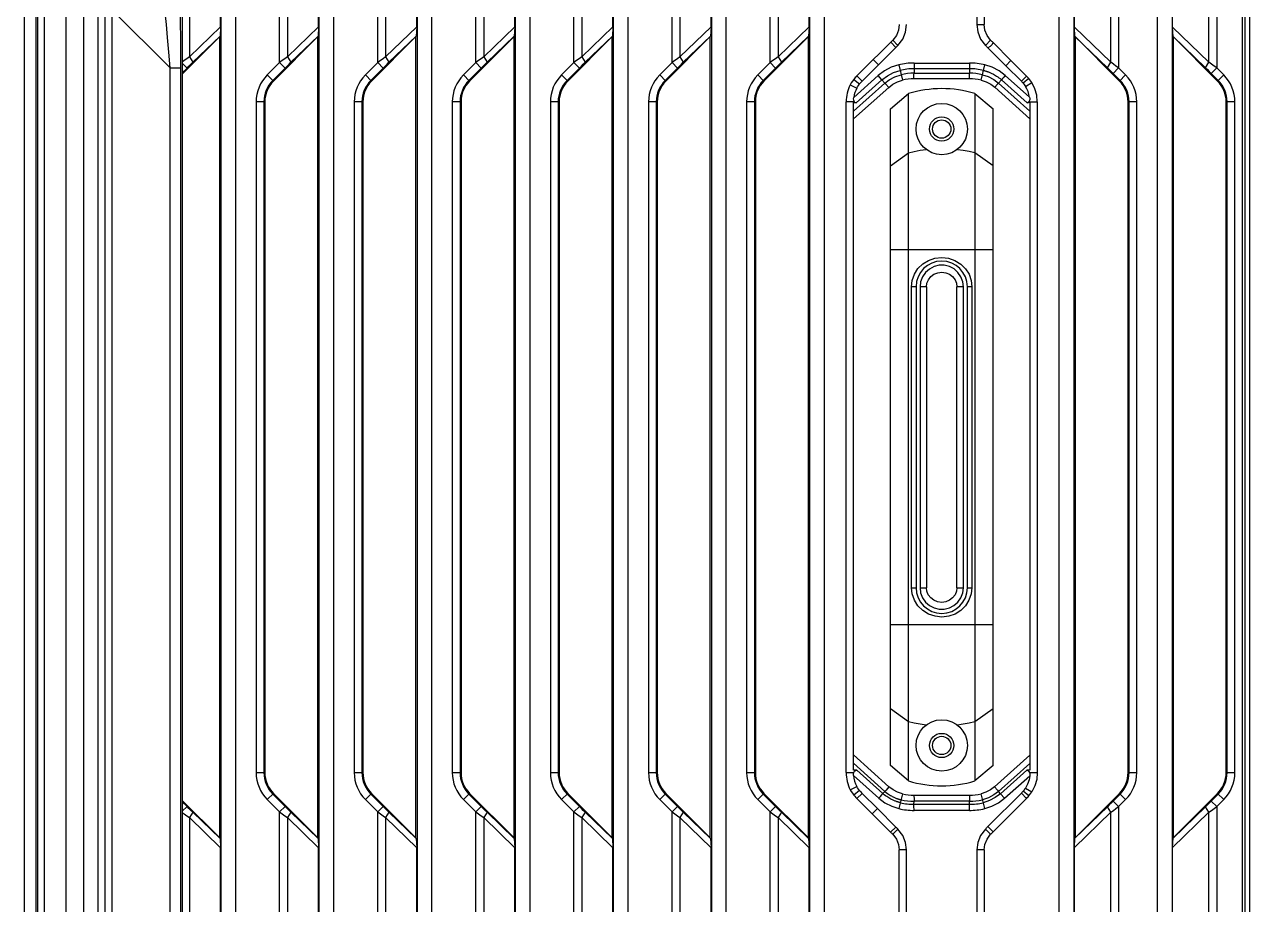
# Model space of a CAD drawing. Header units: millimetres. Extents: x -3132 to 28633, y 682 to 5849.
# Drawn here: x 7061 to 7228, y 2516.9 to 2636.8 of the extents above; entities that cross this region are included whole.
import ezdxf

# ---------------------------------------------------------------- set-up
doc = ezdxf.new("R2010")
doc.units = ezdxf.units.MM

msp = doc.modelspace()

# ---------------------------------------------------------------- linework, layer by layer
at = {"linetype": 'Continuous'}
for p, q in [((7061.028, 1705.533), (7061.028, 2705.533)), ((7116.517, 2683.645), (7116.517, 2460.447)), ((7127.894, 2684.033), (7127.894, 2461.512)), ((7129.887, 2684.033), (7129.887, 2460.447)), ((7141.264, 2684.033), (7141.264, 2461.512)), ((7143.257, 2684.033), (7143.257, 2460.447)), ((7154.634, 2684.033), (7154.634, 2461.512)), ((7156.627, 2684.033), (7156.627, 2460.447)), ((7168.004, 2684.033), (7168.004, 2461.512)), ((7169.997, 2684.033), (7169.997, 2460.447)), ((7202.059, 2483.686), (7202.059, 2684.033)), ((7204.056, 2684.033), (7204.056, 2485.683)), ((7215.429, 2497.056), (7215.429, 2684.033)), ((7217.426, 2684.033), (7217.426, 2499.053)), ((7114.524, 2682.47), (7114.524, 2461.512)), ((7062.55, 2677.805), (7062.55, 2468.845)), ((7062.842, 2468.845), (7062.842, 2677.842)), ((7227.028, 2510.715), (7227.028, 2675.967)), ((7227.359, 2675.967), (7227.359, 2504.218)), ((7227.976, 2675.967), (7227.976, 2483.616)), ((7103.147, 2671.152), (7103.147, 2460.447)), ((7101.154, 2669.159), (7101.154, 2461.512)), ((7210.142, 2667.998), (7210.142, 2630.855)), ((7223.512, 2667.998), (7223.512, 2630.855)), ((7063.722, 2667.757), (7063.722, 2468.437)), ((7066.72, 2472.359), (7066.72, 2667.757)), ((7109.172, 2631.592), (7109.172, 2667.261)), ((7110.241, 2666.488), (7110.241, 2632.365)), ((7122.542, 2631.592), (7122.542, 2667.261)), ((7123.611, 2666.488), (7123.611, 2632.365)), ((7135.912, 2631.592), (7135.912, 2667.261)), ((7136.981, 2666.488), (7136.981, 2632.365)), ((7149.282, 2631.592), (7149.282, 2667.261)), ((7150.351, 2666.488), (7150.351, 2632.365)), ((7162.652, 2631.592), (7162.652, 2667.261)), ((7163.721, 2666.488), (7163.721, 2632.365)), ((7209.073, 2631.628), (7209.073, 2667.225)), ((7222.443, 2631.628), (7222.443, 2667.225)), ((7069.049, 2665.429), (7069.049, 2473.703)), ((7096.871, 2664.875), (7096.871, 2632.365)), ((7071.048, 2474.935), (7071.048, 2663.331)), ((7095.802, 2631.592), (7095.802, 2663.806)), ((7101.111, 2636.461), (7101.111, 2662.392)), ((7114.481, 2636.461), (7114.481, 2662.392)), ((7127.851, 2636.461), (7127.851, 2662.392)), ((7141.221, 2636.461), (7141.221, 2662.392)), ((7154.591, 2636.461), (7154.591, 2662.392)), ((7167.961, 2636.461), (7167.961, 2662.392)), ((7190.803, 2662.078), (7190.803, 2636.774)), ((7191.803, 2662.078), (7191.803, 2636.774)), ((7204.112, 2636.419), (7204.112, 2662.434)), ((7217.482, 2636.419), (7217.482, 2662.434)), ((7089.777, 2659.903), (7089.777, 2460.447)), ((7087.741, 2636.461), (7087.741, 2655.746)), ((7087.784, 2655.789), (7087.784, 2461.512)), ((7083.501, 2651.267), (7083.501, 2632.365)), ((7082.528, 2648.048), (7082.528, 2512.885)), ((7071.994, 2638.734), (7071.994, 2476.552)), ((7072.994, 2476.013), (7072.994, 2638.734)), ((7080.876, 2630.852), (7072.994, 2638.734)), ((7087.741, 2636.461), (7083.501, 2632.365)), ((7087.741, 2636.461), (7087.673, 2635.203)), ((7101.111, 2636.461), (7096.871, 2632.365)), ((7101.111, 2636.461), (7101.043, 2635.203)), ((7114.481, 2636.461), (7110.241, 2632.365)), ((7114.481, 2636.461), (7114.413, 2635.203)), ((7127.851, 2636.461), (7123.611, 2632.365)), ((7127.851, 2636.461), (7127.783, 2635.203)), ((7141.221, 2636.461), (7136.981, 2632.365)), ((7141.221, 2636.461), (7141.153, 2635.203)), ((7154.591, 2636.461), (7150.351, 2632.365)), ((7154.591, 2636.461), (7154.523, 2635.203)), ((7167.961, 2636.461), (7163.721, 2632.365)), ((7167.961, 2636.461), (7167.893, 2635.203)), ((7190.803, 2636.774), (7191.803, 2636.774)), ((7204.181, 2635.154), (7204.112, 2636.419)), ((7209.073, 2631.628), (7204.112, 2636.419)), ((7217.551, 2635.154), (7217.482, 2636.419)), ((7222.443, 2631.628), (7217.482, 2636.419)), ((7082.528, 2630.009), (7087.638, 2635.119)), ((7083.963, 2631.62), (7087.673, 2635.203)), ((7087.673, 2635.203), (7087.638, 2635.119)), ((7087.638, 2525.947), (7087.638, 2635.119)), ((7094.954, 2629.064), (7101.008, 2635.119)), ((7097.333, 2631.62), (7101.043, 2635.203)), ((7101.043, 2635.203), (7101.008, 2635.119)), ((7101.008, 2525.947), (7101.008, 2635.119)), ((7108.324, 2629.064), (7114.378, 2635.119)), ((7110.703, 2631.62), (7114.413, 2635.203)), ((7114.413, 2635.203), (7114.378, 2635.119)), ((7114.378, 2525.947), (7114.378, 2635.119)), ((7121.694, 2629.064), (7127.748, 2635.119)), ((7124.073, 2631.62), (7127.783, 2635.203)), ((7127.783, 2635.203), (7127.748, 2635.119)), ((7127.748, 2525.947), (7127.748, 2635.119)), ((7135.064, 2629.064), (7141.118, 2635.119)), ((7137.443, 2631.62), (7141.153, 2635.203)), ((7141.153, 2635.203), (7141.118, 2635.119)), ((7141.118, 2525.947), (7141.118, 2635.119)), ((7148.434, 2629.064), (7154.488, 2635.119)), ((7150.813, 2631.62), (7154.523, 2635.203)), ((7154.523, 2635.203), (7154.488, 2635.119)), ((7154.488, 2525.947), (7154.488, 2635.119)), ((7161.804, 2629.064), (7167.858, 2635.119)), ((7164.183, 2631.62), (7167.893, 2635.203)), ((7167.893, 2635.203), (7167.858, 2635.119)), ((7167.858, 2525.947), (7167.858, 2635.119)), ((7179.356, 2634.638), (7180.063, 2633.931)), ((7192.694, 2634.64), (7191.985, 2633.935)), ((7204.182, 2635.14), (7204.198, 2635.14)), ((7204.184, 2635.157), (7208.611, 2630.883)), ((7204.198, 2635.14), (7204.198, 2525.94)), ((7204.198, 2635.126), (7210.252, 2629.064)), ((7217.552, 2635.14), (7217.568, 2635.14)), ((7217.554, 2635.157), (7221.981, 2630.883)), ((7217.568, 2635.14), (7217.568, 2525.94)), ((7217.568, 2635.126), (7223.622, 2629.064)), ((7179.075, 2634.359), (7179.781, 2633.651)), ((7192.319, 2633.602), (7194.761, 2631.154)), ((7195.468, 2631.861), (7193.027, 2634.309)), ((7083.177, 2630.847), (7082.528, 2631.496)), ((7083.501, 2632.365), (7083.963, 2631.62)), ((7095.802, 2631.592), (7094.114, 2629.905)), ((7096.547, 2630.847), (7095.802, 2631.592)), ((7096.871, 2632.365), (7097.333, 2631.62)), ((7109.172, 2631.592), (7107.484, 2629.905)), ((7109.917, 2630.847), (7109.172, 2631.592)), ((7110.241, 2632.365), (7110.703, 2631.62)), ((7122.542, 2631.592), (7120.854, 2629.905)), ((7123.287, 2630.847), (7122.542, 2631.592)), ((7123.611, 2632.365), (7124.073, 2631.62)), ((7135.912, 2631.592), (7134.224, 2629.905)), ((7136.657, 2630.847), (7135.912, 2631.592)), ((7136.981, 2632.365), (7137.443, 2631.62)), ((7149.282, 2631.592), (7147.594, 2629.905)), ((7150.027, 2630.847), (7149.282, 2631.592)), ((7150.351, 2632.365), (7150.813, 2631.62)), ((7162.652, 2631.592), (7160.964, 2629.905)), ((7163.397, 2630.847), (7162.652, 2631.592)), ((7163.721, 2632.365), (7164.183, 2631.62)), ((7176.709, 2631.987), (7174.477, 2629.774)), ((7175.176, 2629.058), (7177.415, 2631.279)), ((7176.709, 2631.987), (7177.415, 2631.279)), ((7180.164, 2631.28), (7180.678, 2629.18)), ((7182.259, 2631.517), (7189.797, 2631.518)), ((7191.401, 2629.178), (7191.919, 2631.276)), ((7195.468, 2631.861), (7194.761, 2631.154)), ((7194.761, 2631.154), (7196.884, 2629.037)), ((7197.586, 2629.749), (7195.468, 2631.861)), ((7208.611, 2630.883), (7209.073, 2631.628)), ((7221.981, 2630.883), (7222.443, 2631.628)), ((7080.876, 2387.053), (7080.876, 2630.852)), ((7080.876, 2630.852), (7082.297, 2630.852)), ((7082.297, 2630.852), (7082.297, 2391.921)), ((7083.177, 2630.847), (7082.528, 2630.199)), ((7094.114, 2629.905), (7094.954, 2629.064)), ((7096.547, 2630.847), (7094.859, 2629.159)), ((7107.484, 2629.905), (7108.324, 2629.064)), ((7109.917, 2630.847), (7108.229, 2629.159)), ((7120.854, 2629.905), (7121.694, 2629.064)), ((7123.287, 2630.847), (7121.599, 2629.159)), ((7134.224, 2629.905), (7135.064, 2629.064)), ((7136.657, 2630.847), (7134.969, 2629.159)), ((7147.594, 2629.905), (7148.434, 2629.064)), ((7150.027, 2630.847), (7148.339, 2629.159)), ((7160.964, 2629.905), (7161.804, 2629.064)), ((7163.397, 2630.847), (7161.709, 2629.159)), ((7177.365, 2629.824), (7174.045, 2626.845)), ((7174.477, 2629.774), (7175.176, 2629.058)), ((7177.882, 2629.239), (7177.365, 2629.824)), ((7189.804, 2630.737), (7182.253, 2630.736)), ((7182.253, 2630.736), (7182.253, 2630.137)), ((7182.253, 2630.137), (7189.802, 2630.137)), ((7189.804, 2630.737), (7189.802, 2630.137)), ((7198.007, 2626.871), (7194.696, 2629.832)), ((7197.586, 2629.749), (7196.884, 2629.037)), ((7210.142, 2630.855), (7209.397, 2630.11)), ((7210.347, 2629.159), (7209.397, 2630.11)), ((7211.092, 2629.905), (7210.142, 2630.855)), ((7210.252, 2629.065), (7211.092, 2629.905)), ((7223.512, 2630.855), (7222.767, 2630.11)), ((7223.717, 2629.159), (7222.767, 2630.11)), ((7224.462, 2629.905), (7223.512, 2630.855)), ((7223.622, 2629.065), (7224.462, 2629.905)), ((7173.572, 2628.562), (7174.459, 2628.101)), ((7173.998, 2624.949), (7178.284, 2628.794)), ((7174, 2623.902), (7178.801, 2628.209)), ((7174.04, 2629.288), (7174.826, 2628.67)), ((7177.882, 2629.239), (7174.373, 2626.091)), ((7177.882, 2629.239), (7178.284, 2628.794)), ((7178.43, 2628.632), (7178.284, 2628.794)), ((7178.801, 2628.209), (7178.43, 2628.632)), ((7189.81, 2629.356), (7182.247, 2629.356)), ((7193.263, 2628.214), (7193.635, 2628.636)), ((7193.263, 2628.214), (7198.058, 2623.925)), ((7193.635, 2628.636), (7193.778, 2628.801)), ((7194.179, 2629.246), (7193.778, 2628.801)), ((7193.778, 2628.801), (7198.058, 2624.972)), ((7197.683, 2626.112), (7194.179, 2629.246)), ((7197.902, 2629.406), (7197.137, 2628.763)), ((7197.463, 2628.334), (7198.312, 2628.862)), ((7092.594, 2626.236), (7092.594, 2534.83)), ((7093.782, 2626.236), (7092.594, 2626.236)), ((7093.648, 2626.236), (7093.648, 2534.83)), ((7093.782, 2626.236), (7093.782, 2534.83)), ((7105.964, 2626.236), (7105.964, 2534.83)), ((7107.152, 2626.236), (7105.964, 2626.236)), ((7107.018, 2626.236), (7107.018, 2534.83)), ((7107.152, 2626.236), (7107.152, 2534.83)), ((7119.334, 2626.236), (7119.334, 2534.83)), ((7120.522, 2626.236), (7119.334, 2626.236)), ((7120.388, 2626.236), (7120.388, 2534.83)), ((7120.522, 2626.236), (7120.522, 2534.83)), ((7132.704, 2626.236), (7132.704, 2534.83)), ((7133.892, 2626.236), (7132.704, 2626.236)), ((7133.758, 2626.236), (7133.758, 2534.83)), ((7133.892, 2626.236), (7133.892, 2534.83)), ((7146.074, 2626.236), (7146.074, 2534.83)), ((7147.262, 2626.236), (7146.074, 2626.236)), ((7147.128, 2626.236), (7147.128, 2534.83)), ((7147.262, 2626.236), (7147.262, 2534.83)), ((7159.444, 2626.236), (7159.444, 2534.83)), ((7160.632, 2626.236), (7159.444, 2626.236)), ((7160.498, 2626.236), (7160.498, 2534.83)), ((7160.632, 2626.236), (7160.632, 2534.83)), ((7172.998, 2534.83), (7172.998, 2626.236)), ((7174.144, 2626.236), (7172.998, 2626.236)), ((7174.002, 2535.175), (7173.998, 2626.157)), ((7173.998, 2626.157), (7174.373, 2626.091)), ((7179.028, 2625.267), (7181.492, 2627.359)), ((7181.492, 2533.707), (7181.492, 2627.359)), ((7190.559, 2627.371), (7190.559, 2533.695)), ((7190.559, 2627.371), (7193.028, 2625.278)), ((7197.683, 2626.112), (7198.058, 2626.18)), ((7197.893, 2626.234), (7199.058, 2626.234)), ((7197.951, 2626.321), (7197.894, 2626.236)), ((7198.058, 2626.18), (7198.058, 2535.155)), ((7199.058, 2626.234), (7199.058, 2534.83)), ((7211.424, 2534.83), (7211.424, 2626.236)), ((7212.612, 2626.236), (7211.424, 2626.236)), ((7211.558, 2534.83), (7211.558, 2626.236)), ((7212.612, 2534.83), (7212.612, 2626.236)), ((7224.794, 2534.83), (7224.794, 2626.236)), ((7225.982, 2626.236), (7224.794, 2626.236)), ((7224.928, 2534.83), (7224.928, 2626.236)), ((7225.982, 2534.83), (7225.982, 2626.236)), ((7179.028, 2535.798), (7179.028, 2625.267)), ((7193.028, 2535.788), (7193.028, 2625.278)), ((7179.028, 2617.532), (7181.492, 2619.307)), ((7190.559, 2619.318), (7193.028, 2617.541)), ((7193.028, 2606.059), (7179.028, 2606.059)), ((7181.906, 2560.033), (7181.906, 2601.033)), ((7182.528, 2601.033), (7181.906, 2601.033)), ((7182.528, 2601.033), (7182.528, 2560.033)), ((7183.078, 2601.033), (7183.078, 2560.033)), ((7183.943, 2601.033), (7183.078, 2601.033)), ((7183.943, 2601.033), (7183.943, 2560.033)), ((7188.111, 2560.033), (7188.111, 2601.033)), ((7188.978, 2601.033), (7188.111, 2601.033)), ((7188.978, 2560.033), (7188.978, 2601.033)), ((7189.528, 2560.033), (7189.528, 2601.033)), ((7190.149, 2601.033), (7189.528, 2601.033)), ((7190.149, 2601.033), (7190.149, 2560.033)), ((7181.906, 2560.033), (7182.528, 2560.033)), ((7183.078, 2560.033), (7183.943, 2560.033)), ((7188.111, 2560.033), (7188.978, 2560.033)), ((7189.528, 2560.033), (7190.149, 2560.033)), ((7179.028, 2555.007), (7193.028, 2555.007)), ((7181.492, 2541.758), (7179.028, 2543.534)), ((7193.028, 2543.525), (7190.559, 2541.748)), ((7178.842, 2532.894), (7174, 2537.237)), ((7178.292, 2532.269), (7174.002, 2536.118)), ((7198.058, 2537.214), (7193.222, 2532.888)), ((7198.058, 2536.098), (7193.771, 2532.263)), ((7092.594, 2534.83), (7093.782, 2534.83)), ((7105.964, 2534.83), (7107.152, 2534.83)), ((7119.334, 2534.83), (7120.522, 2534.83)), ((7132.704, 2534.83), (7133.892, 2534.83)), ((7146.074, 2534.83), (7147.262, 2534.83)), ((7159.444, 2534.83), (7160.632, 2534.83)), ((7172.998, 2534.83), (7174.047, 2534.83)), ((7174.443, 2535.176), (7174.001, 2535.175)), ((7174.017, 2534.441), (7177.468, 2531.344)), ((7174.443, 2535.176), (7178.019, 2531.968)), ((7181.492, 2533.707), (7179.028, 2535.798)), ((7193.028, 2535.788), (7190.559, 2533.695)), ((7194.044, 2531.962), (7197.613, 2535.155)), ((7194.593, 2531.337), (7198.035, 2534.416)), ((7198.058, 2535.155), (7197.613, 2535.155)), ((7198.001, 2534.83), (7199.058, 2534.83)), ((7211.424, 2534.83), (7212.612, 2534.83)), ((7224.794, 2534.83), (7225.982, 2534.83)), ((7173.572, 2532.504), (7174.459, 2532.965)), ((7178.842, 2532.894), (7178.438, 2532.437)), ((7193.222, 2532.888), (7193.622, 2532.429)), ((7197.459, 2532.728), (7198.31, 2532.203)), ((7087.638, 2525.947), (7082.528, 2531.057)), ((7094.954, 2532.001), (7094.114, 2531.161)), ((7094.114, 2531.161), (7095.802, 2529.474)), ((7094.859, 2531.906), (7096.547, 2530.219)), ((7101.008, 2525.947), (7094.954, 2532.001)), ((7108.324, 2532.001), (7107.484, 2531.161)), ((7107.484, 2531.161), (7109.172, 2529.474)), ((7108.229, 2531.906), (7109.917, 2530.219)), ((7114.378, 2525.947), (7108.324, 2532.001)), ((7121.694, 2532.001), (7120.854, 2531.161)), ((7120.854, 2531.161), (7122.542, 2529.474)), ((7121.599, 2531.906), (7123.287, 2530.219)), ((7127.748, 2525.947), (7121.694, 2532.001)), ((7135.064, 2532.001), (7134.224, 2531.161)), ((7134.224, 2531.161), (7135.912, 2529.474)), ((7134.969, 2531.906), (7136.657, 2530.219)), ((7141.118, 2525.947), (7135.064, 2532.001)), ((7148.434, 2532.001), (7147.594, 2531.161)), ((7147.594, 2531.161), (7149.282, 2529.474)), ((7148.339, 2531.906), (7150.027, 2530.219)), ((7154.488, 2525.947), (7148.434, 2532.001)), ((7161.804, 2532.001), (7160.964, 2531.161)), ((7160.964, 2531.161), (7162.652, 2529.474)), ((7161.709, 2531.906), (7163.397, 2530.219)), ((7167.858, 2525.947), (7161.804, 2532.001)), ((7174.826, 2532.396), (7174.04, 2531.777)), ((7174.48, 2531.289), (7175.176, 2532.008)), ((7174.497, 2531.272), (7176.572, 2529.215)), ((7177.278, 2529.923), (7175.176, 2532.008)), ((7178.019, 2531.968), (7178.292, 2532.269)), ((7178.438, 2532.437), (7178.292, 2532.269)), ((7180.691, 2531.939), (7180.199, 2529.928)), ((7182.246, 2531.764), (7189.811, 2531.764)), ((7182.252, 2530.526), (7182.254, 2530.932)), ((7189.802, 2530.932), (7182.254, 2530.932)), ((7189.804, 2530.526), (7189.802, 2530.932)), ((7191.884, 2529.931), (7191.388, 2531.941)), ((7196.882, 2532.027), (7192.326, 2527.471)), ((7193.034, 2526.763), (7197.583, 2531.314)), ((7193.622, 2532.429), (7193.771, 2532.263)), ((7194.044, 2531.962), (7193.771, 2532.263)), ((7194.044, 2531.962), (7194.593, 2531.337)), ((7197.583, 2531.314), (7196.882, 2532.027)), ((7197.902, 2531.659), (7197.137, 2532.303)), ((7210.252, 2532.001), (7204.198, 2525.94)), ((7209.397, 2530.956), (7210.347, 2531.906)), ((7209.397, 2530.956), (7210.142, 2530.211)), ((7210.142, 2530.211), (7211.092, 2531.161)), ((7211.092, 2531.161), (7210.252, 2532.001)), ((7223.622, 2532.001), (7217.568, 2525.94)), ((7222.767, 2530.956), (7223.717, 2531.906)), ((7222.767, 2530.956), (7223.512, 2530.211)), ((7223.512, 2530.211), (7224.462, 2531.161)), ((7224.462, 2531.161), (7223.622, 2532.001)), ((7082.528, 2530.867), (7083.177, 2530.219)), ((7082.528, 2529.57), (7083.177, 2530.219)), ((7083.963, 2529.446), (7083.501, 2528.7)), ((7087.673, 2525.863), (7083.963, 2529.446)), ((7095.802, 2529.474), (7096.547, 2530.219)), ((7095.802, 2493.805), (7095.802, 2529.474)), ((7097.333, 2529.446), (7096.871, 2528.7)), ((7101.043, 2525.863), (7097.333, 2529.446)), ((7109.172, 2529.474), (7109.917, 2530.219)), ((7109.172, 2493.805), (7109.172, 2529.474)), ((7110.703, 2529.446), (7110.241, 2528.7)), ((7114.413, 2525.863), (7110.703, 2529.446)), ((7122.542, 2529.474), (7123.287, 2530.219)), ((7122.542, 2493.805), (7122.542, 2529.474)), ((7124.073, 2529.446), (7123.611, 2528.7)), ((7127.783, 2525.863), (7124.073, 2529.446)), ((7135.912, 2529.474), (7136.657, 2530.219)), ((7135.912, 2493.805), (7135.912, 2529.474)), ((7137.443, 2529.446), (7136.981, 2528.7)), ((7141.153, 2525.863), (7137.443, 2529.446)), ((7149.282, 2529.474), (7150.027, 2530.219)), ((7149.282, 2493.805), (7149.282, 2529.474)), ((7150.813, 2529.446), (7150.351, 2528.7)), ((7154.523, 2525.863), (7150.813, 2529.446)), ((7162.652, 2529.474), (7163.397, 2530.219)), ((7162.652, 2493.805), (7162.652, 2529.474)), ((7164.183, 2529.446), (7163.721, 2528.7)), ((7167.893, 2525.863), (7164.183, 2529.446)), ((7176.572, 2529.215), (7177.278, 2529.923)), ((7179.776, 2527.42), (7177.278, 2529.923)), ((7182.252, 2530.526), (7189.804, 2530.526)), ((7189.797, 2529.694), (7182.259, 2529.694)), ((7204.112, 2524.647), (7209.073, 2529.438)), ((7208.611, 2530.183), (7204.184, 2525.909)), ((7209.073, 2529.438), (7208.611, 2530.183)), ((7209.073, 2493.841), (7209.073, 2529.438)), ((7210.142, 2530.211), (7210.142, 2493.068)), ((7217.482, 2524.647), (7222.443, 2529.438)), ((7221.981, 2530.183), (7217.554, 2525.909)), ((7222.443, 2529.438), (7221.981, 2530.183)), ((7222.443, 2504.07), (7222.443, 2529.438)), ((7223.512, 2530.211), (7223.512, 2505.139)), ((7083.501, 2528.7), (7083.501, 2513.99)), ((7083.501, 2528.7), (7087.741, 2524.605)), ((7096.871, 2528.7), (7096.871, 2494.578)), ((7096.871, 2528.7), (7101.111, 2524.605)), ((7110.241, 2528.7), (7110.241, 2494.578)), ((7110.241, 2528.7), (7114.481, 2524.605)), ((7123.611, 2528.7), (7123.611, 2494.578)), ((7123.611, 2528.7), (7127.851, 2524.605)), ((7136.981, 2528.7), (7136.981, 2494.578)), ((7136.981, 2528.7), (7141.221, 2524.605)), ((7150.351, 2528.7), (7150.351, 2494.578)), ((7150.351, 2528.7), (7154.591, 2524.605)), ((7163.721, 2528.7), (7163.721, 2494.578)), ((7163.721, 2528.7), (7167.961, 2524.605)), ((7176.572, 2529.215), (7179.069, 2526.713)), ((7087.673, 2525.863), (7087.638, 2525.947)), ((7101.043, 2525.863), (7101.008, 2525.947)), ((7114.413, 2525.863), (7114.378, 2525.947)), ((7127.783, 2525.863), (7127.748, 2525.947)), ((7141.153, 2525.863), (7141.118, 2525.947)), ((7154.523, 2525.863), (7154.488, 2525.947)), ((7167.893, 2525.863), (7167.858, 2525.947)), ((7179.069, 2526.713), (7179.776, 2527.42)), ((7179.356, 2526.428), (7180.063, 2527.134)), ((7192.694, 2526.426), (7191.985, 2527.132)), ((7192.326, 2527.471), (7193.034, 2526.763)), ((7204.184, 2525.909), (7204.194, 2525.943)), ((7217.554, 2525.909), (7217.564, 2525.943)), ((7087.673, 2525.863), (7087.741, 2524.605)), ((7087.741, 2498.674), (7087.741, 2524.605)), ((7101.043, 2525.863), (7101.111, 2524.605)), ((7101.111, 2498.674), (7101.111, 2524.605)), ((7114.413, 2525.863), (7114.481, 2524.605)), ((7114.481, 2498.674), (7114.481, 2524.605)), ((7127.783, 2525.863), (7127.851, 2524.605)), ((7127.851, 2498.674), (7127.851, 2524.605)), ((7141.153, 2525.863), (7141.221, 2524.605)), ((7141.221, 2498.674), (7141.221, 2524.605)), ((7154.523, 2525.863), (7154.591, 2524.605)), ((7154.591, 2498.674), (7154.591, 2524.605)), ((7167.893, 2525.863), (7167.961, 2524.605)), ((7167.961, 2498.674), (7167.961, 2524.605)), ((7180.251, 2498.987), (7180.252, 2524.291)), ((7181.252, 2524.291), (7180.252, 2524.291)), ((7181.251, 2498.987), (7181.251, 2524.291)), ((7191.803, 2524.292), (7190.803, 2524.292)), ((7190.803, 2524.291), (7190.803, 2498.988)), ((7191.803, 2524.292), (7191.803, 2498.988)), ((7204.112, 2524.647), (7204.181, 2525.912)), ((7204.112, 2498.631), (7204.112, 2524.647)), ((7217.482, 2524.647), (7217.551, 2525.912)), ((7217.482, 2499.109), (7217.482, 2524.647))]:
    msp.add_line(p, q, dxfattribs=at)
for points in [[(7082.103, 2643.196), (7082.136, 2642.465), (7082.17, 2641.488), (7082.203, 2640.245), (7082.234, 2638.721), (7082.261, 2636.94), (7082.281, 2634.969), (7082.293, 2632.906), (7082.297, 2630.852)], [(7080.876, 2630.852), (7080.691, 2632.994), (7080.521, 2634.993), (7080.359, 2636.797), (7080.207, 2638.358), (7080.069, 2639.666), (7079.948, 2640.739), (7079.766, 2642.279)], [(7180.251, 2636.774), (7180.15, 2636.01), (7179.849, 2635.285), (7179.356, 2634.638)], [(7180.063, 2633.931), (7180.716, 2634.785), (7181.116, 2635.752), (7181.251, 2636.775)], [(7190.803, 2636.774), (7190.938, 2635.754), (7191.335, 2634.79), (7191.985, 2633.935)], [(7192.694, 2634.64), (7192.202, 2635.288), (7191.904, 2636.012), (7191.803, 2636.774)], [(7179.075, 2634.359), (7178.276, 2633.56), (7177.487, 2632.768), (7176.709, 2631.987)], [(7177.415, 2631.279), (7178.207, 2632.074), (7178.995, 2632.865), (7179.781, 2633.651)], [(7193.027, 2634.309), (7192.877, 2633.994), (7192.64, 2633.757), (7192.319, 2633.602)], [(7083.501, 2632.365), (7083.15, 2632.115), (7082.794, 2631.857), (7082.528, 2631.663)], [(7083.177, 2630.847), (7083.446, 2631.115), (7083.708, 2631.373), (7083.963, 2631.62)], [(7096.871, 2632.365), (7096.52, 2632.115), (7096.164, 2631.857), (7095.802, 2631.592)], [(7096.547, 2630.847), (7096.816, 2631.115), (7097.078, 2631.373), (7097.333, 2631.62)], [(7110.241, 2632.365), (7109.89, 2632.115), (7109.534, 2631.857), (7109.172, 2631.592)], [(7109.917, 2630.847), (7110.186, 2631.115), (7110.448, 2631.373), (7110.703, 2631.62)], [(7123.611, 2632.365), (7123.26, 2632.115), (7122.904, 2631.857), (7122.542, 2631.592)], [(7123.287, 2630.847), (7123.556, 2631.115), (7123.818, 2631.373), (7124.073, 2631.62)], [(7136.981, 2632.365), (7136.63, 2632.115), (7136.274, 2631.857), (7135.912, 2631.592)], [(7136.657, 2630.847), (7136.926, 2631.115), (7137.188, 2631.373), (7137.443, 2631.62)], [(7150.351, 2632.365), (7150, 2632.115), (7149.644, 2631.857), (7149.282, 2631.592)], [(7150.027, 2630.847), (7150.296, 2631.115), (7150.558, 2631.373), (7150.813, 2631.62)], [(7163.721, 2632.365), (7163.37, 2632.115), (7163.014, 2631.857), (7162.652, 2631.592)], [(7163.397, 2630.847), (7163.666, 2631.115), (7163.928, 2631.373), (7164.183, 2631.62)], [(7180.164, 2631.28), (7179.151, 2630.942), (7178.211, 2630.452), (7177.365, 2629.824)], [(7182.259, 2631.517), (7182.255, 2630.955), (7182.253, 2630.736)], [(7189.797, 2631.518), (7189.804, 2630.955), (7189.804, 2630.737)], [(7194.696, 2629.832), (7193.854, 2630.456), (7192.921, 2630.941), (7191.919, 2631.276)], [(7210.142, 2630.855), (7209.78, 2631.12), (7209.424, 2631.377), (7209.073, 2631.628)], [(7223.512, 2630.855), (7223.15, 2631.12), (7222.794, 2631.377), (7222.443, 2631.628)], [(7177.881, 2629.238), (7178.636, 2629.797), (7179.467, 2630.228), (7180.35, 2630.521)], [(7178.284, 2628.794), (7178.89, 2629.248), (7179.624, 2629.643), (7180.493, 2629.939)], [(7182.247, 2629.356), (7182.251, 2629.918), (7182.254, 2630.137)], [(7189.81, 2629.356), (7189.803, 2629.919), (7189.802, 2630.137)], [(7191.588, 2629.936), (7192.379, 2629.671), (7193.129, 2629.281), (7193.778, 2628.801)], [(7191.732, 2630.518), (7191.768, 2630.509), (7191.805, 2630.499), (7191.844, 2630.489), (7191.884, 2630.478), (7191.926, 2630.466), (7191.971, 2630.453), (7192.02, 2630.438), (7192.072, 2630.422), (7192.128, 2630.404), (7192.189, 2630.384), (7192.255, 2630.362), (7192.327, 2630.336), (7192.405, 2630.307), (7192.489, 2630.274), (7192.578, 2630.238), (7192.672, 2630.198), (7192.77, 2630.154), (7192.875, 2630.105), (7192.985, 2630.05), (7193.104, 2629.988), (7193.23, 2629.919), (7193.365, 2629.84), (7193.509, 2629.749), (7193.663, 2629.647), (7193.827, 2629.53), (7193.999, 2629.397), (7194.179, 2629.246)], [(7194.696, 2629.832), (7194.501, 2629.611), (7194.324, 2629.41), (7194.179, 2629.246)], [(7197.902, 2629.406), (7197.799, 2629.526), (7197.693, 2629.641), (7197.586, 2629.749)], [(7208.611, 2630.883), (7208.866, 2630.635), (7209.128, 2630.377), (7209.397, 2630.11)], [(7221.981, 2630.883), (7222.236, 2630.635), (7222.498, 2630.377), (7222.767, 2630.11)], [(7174.04, 2629.288), (7173.863, 2629.048), (7173.706, 2628.804), (7173.571, 2628.561)], [(7174.459, 2628.101), (7174.565, 2628.292), (7174.687, 2628.482), (7174.826, 2628.67)], [(7178.801, 2628.209), (7179.368, 2628.627), (7180.001, 2628.955), (7180.678, 2629.18)], [(7191.401, 2629.178), (7192.076, 2628.952), (7192.702, 2628.627), (7193.263, 2628.214)], [(7196.884, 2629.037), (7196.97, 2628.95), (7197.054, 2628.859), (7197.137, 2628.763)], [(7197.137, 2628.763), (7197.255, 2628.619), (7197.362, 2628.478), (7197.463, 2628.332)], [(7198.316, 2628.854), (7198.187, 2629.044), (7198.05, 2629.225), (7197.902, 2629.406)], [(7199.058, 2626.218), (7198.974, 2627.144), (7198.724, 2628.031), (7198.316, 2628.854)], [(7174.042, 2626.484), (7174.029, 2626.652), (7174.045, 2626.845)], [(7174.144, 2626.236), (7174.082, 2626.344), (7174.042, 2626.484)], [(7174.373, 2626.091), (7174.284, 2626.119), (7174.208, 2626.168), (7174.144, 2626.236)], [(7197.893, 2626.234), (7197.833, 2626.178), (7197.763, 2626.137), (7197.683, 2626.112)], [(7198.007, 2626.871), (7198.023, 2626.704), (7198.018, 2626.557), (7197.994, 2626.428), (7197.951, 2626.321)], [(7181.492, 2619.307), (7182.287, 2619.492), (7183.09, 2619.641), (7183.9, 2619.754)], [(7188.161, 2619.758), (7188.967, 2619.647), (7189.768, 2619.5), (7190.559, 2619.318)], [(7181.906, 2601.033), (7182.002, 2601.893), (7182.311, 2602.76), (7182.797, 2603.517), (7183.446, 2604.151), (7184.237, 2604.635), (7185.108, 2604.932), (7186.046, 2605.033)], [(7186.046, 2605.033), (7186.968, 2604.927), (7187.835, 2604.628), (7188.624, 2604.139), (7189.272, 2603.499), (7189.754, 2602.74), (7190.056, 2601.877), (7190.149, 2601.033)], [(7188.978, 2601.033), (7188.896, 2601.726), (7188.645, 2602.393), (7188.241, 2602.984), (7187.705, 2603.46), (7187.074, 2603.791), (7186.383, 2603.961), (7185.673, 2603.962), (7184.983, 2603.791), (7184.35, 2603.459), (7183.816, 2602.984), (7183.411, 2602.393), (7183.161, 2601.726), (7183.078, 2601.033)], [(7183.943, 2601.033), (7184.008, 2601.524), (7184.208, 2602.002), (7184.534, 2602.421), (7184.969, 2602.75), (7185.48, 2602.958), (7186.027, 2603.029), (7186.576, 2602.958), (7187.087, 2602.749), (7187.521, 2602.421), (7187.847, 2602.001), (7188.047, 2601.524), (7188.111, 2601.033)], [(7186.046, 2556.033), (7185.117, 2556.132), (7184.243, 2556.428), (7183.446, 2556.915), (7182.792, 2557.555), (7182.306, 2558.317), (7182, 2559.184), (7181.906, 2560.033)], [(7183.078, 2560.033), (7183.161, 2559.339), (7183.411, 2558.671), (7183.817, 2558.08), (7184.353, 2557.605), (7184.987, 2557.273), (7185.676, 2557.104), (7186.381, 2557.104), (7187.071, 2557.273), (7187.703, 2557.605), (7188.239, 2558.08), (7188.645, 2558.671), (7188.895, 2559.339), (7188.978, 2560.033)], [(7188.111, 2560.033), (7188.047, 2559.542), (7187.847, 2559.065), (7187.521, 2558.645), (7187.088, 2558.317), (7186.578, 2558.108), (7186.025, 2558.037), (7185.476, 2558.109), (7184.966, 2558.318), (7184.532, 2558.646), (7184.206, 2559.066), (7184.008, 2559.543), (7183.943, 2560.033)], [(7190.149, 2560.033), (7190.054, 2559.178), (7189.748, 2558.315), (7189.268, 2557.561), (7188.626, 2556.928), (7187.842, 2556.442), (7186.978, 2556.141), (7186.046, 2556.033)], [(7183.9, 2541.311), (7183.09, 2541.425), (7182.287, 2541.574), (7181.492, 2541.758)], [(7190.559, 2541.748), (7189.768, 2541.566), (7188.968, 2541.419), (7188.161, 2541.308)], [(7174.017, 2534.441), (7174.011, 2534.581), (7174.021, 2534.712), (7174.047, 2534.83)], [(7174.047, 2534.83), (7174.141, 2535.022), (7174.277, 2535.138), (7174.441, 2535.176)], [(7198.035, 2534.416), (7197.93, 2533.83), (7197.737, 2533.263), (7197.459, 2532.729)], [(7197.613, 2535.155), (7197.78, 2535.116), (7197.911, 2535.006), (7198.001, 2534.83)], [(7198.001, 2534.83), (7198.031, 2534.705), (7198.042, 2534.567), (7198.035, 2534.416)], [(7199.058, 2534.83), (7198.972, 2533.913), (7198.72, 2533.027), (7198.31, 2532.203)], [(7174.826, 2532.396), (7174.687, 2532.584), (7174.565, 2532.774), (7174.459, 2532.965)], [(7180.691, 2531.939), (7180.024, 2532.161), (7179.401, 2532.483), (7178.842, 2532.894)], [(7193.222, 2532.888), (7192.668, 2532.482), (7192.051, 2532.163), (7191.388, 2531.941)], [(7197.137, 2532.303), (7197.181, 2532.356), (7197.221, 2532.404), (7197.257, 2532.449), (7197.291, 2532.493), (7197.322, 2532.533), (7197.35, 2532.571), (7197.375, 2532.607), (7197.399, 2532.64), (7197.421, 2532.672), (7197.44, 2532.701), (7197.459, 2532.729)], [(7173.572, 2532.504), (7173.707, 2532.26), (7173.865, 2532.016), (7174.04, 2531.777)], [(7174.04, 2531.777), (7174.182, 2531.606), (7174.33, 2531.441), (7174.497, 2531.272)], [(7177.468, 2531.344), (7177.682, 2531.585), (7177.872, 2531.8), (7178.019, 2531.968)], [(7177.468, 2531.344), (7178.298, 2530.731), (7179.215, 2530.255), (7180.199, 2529.928)], [(7180.397, 2530.736), (7180.36, 2530.745), (7180.322, 2530.755), (7180.282, 2530.765), (7180.241, 2530.776), (7180.197, 2530.789), (7180.15, 2530.802), (7180.1, 2530.817), (7180.046, 2530.834), (7179.987, 2530.853), (7179.923, 2530.875), (7179.853, 2530.899), (7179.777, 2530.927), (7179.695, 2530.958), (7179.608, 2530.993), (7179.515, 2531.031), (7179.418, 2531.074), (7179.315, 2531.122), (7179.205, 2531.175), (7179.089, 2531.235), (7178.964, 2531.303), (7178.83, 2531.381), (7178.687, 2531.469), (7178.534, 2531.57), (7178.371, 2531.686), (7178.199, 2531.818), (7178.019, 2531.968)], [(7178.292, 2532.269), (7178.462, 2532.127), (7178.624, 2532.004), (7178.776, 2531.897), (7178.919, 2531.803), (7179.053, 2531.721), (7179.178, 2531.649), (7179.295, 2531.586), (7179.404, 2531.53), (7179.507, 2531.48), (7179.604, 2531.436), (7179.695, 2531.396), (7179.782, 2531.36), (7179.864, 2531.328), (7179.94, 2531.299), (7180.01, 2531.274), (7180.075, 2531.252), (7180.134, 2531.232), (7180.19, 2531.215), (7180.242, 2531.199), (7180.291, 2531.184), (7180.337, 2531.171), (7180.381, 2531.159), (7180.422, 2531.148), (7180.459, 2531.139), (7180.493, 2531.13)], [(7182.246, 2531.764), (7182.254, 2531.155), (7182.254, 2530.932)], [(7189.811, 2531.764), (7189.808, 2531.442), (7189.806, 2531.155), (7189.802, 2530.932)], [(7193.771, 2532.263), (7193.153, 2531.805), (7192.426, 2531.419), (7191.587, 2531.133)], [(7194.044, 2531.963), (7193.328, 2531.434), (7192.533, 2531.022), (7191.684, 2530.739)], [(7191.884, 2529.931), (7192.861, 2530.257), (7193.77, 2530.73), (7194.593, 2531.337)], [(7197.137, 2532.303), (7197.053, 2532.206), (7196.968, 2532.114), (7196.882, 2532.027)], [(7197.583, 2531.314), (7197.691, 2531.423), (7197.798, 2531.539), (7197.902, 2531.659)], [(7197.902, 2531.659), (7198.05, 2531.84), (7198.186, 2532.021), (7198.31, 2532.203)], [(7209.397, 2530.956), (7209.128, 2530.688), (7208.865, 2530.43), (7208.611, 2530.183)], [(7222.767, 2530.956), (7222.498, 2530.688), (7222.235, 2530.43), (7221.981, 2530.183)], [(7082.528, 2529.403), (7082.794, 2529.209), (7083.15, 2528.951), (7083.501, 2528.7)], [(7083.963, 2529.446), (7083.708, 2529.693), (7083.446, 2529.951), (7083.177, 2530.219)], [(7095.802, 2529.474), (7096.164, 2529.209), (7096.52, 2528.951), (7096.871, 2528.7)], [(7097.333, 2529.446), (7097.078, 2529.693), (7096.816, 2529.951), (7096.547, 2530.219)], [(7109.172, 2529.474), (7109.534, 2529.209), (7109.89, 2528.951), (7110.241, 2528.7)], [(7110.703, 2529.446), (7110.448, 2529.693), (7110.186, 2529.951), (7109.917, 2530.219)], [(7122.542, 2529.474), (7122.904, 2529.209), (7123.26, 2528.951), (7123.611, 2528.7)], [(7124.073, 2529.446), (7123.818, 2529.693), (7123.556, 2529.951), (7123.287, 2530.219)], [(7135.912, 2529.474), (7136.274, 2529.209), (7136.63, 2528.951), (7136.981, 2528.7)], [(7137.443, 2529.446), (7137.188, 2529.693), (7136.926, 2529.951), (7136.657, 2530.219)], [(7149.282, 2529.474), (7149.644, 2529.209), (7150, 2528.951), (7150.351, 2528.7)], [(7150.813, 2529.446), (7150.558, 2529.693), (7150.296, 2529.951), (7150.027, 2530.219)], [(7162.652, 2529.474), (7163.014, 2529.209), (7163.37, 2528.951), (7163.721, 2528.7)], [(7164.183, 2529.446), (7163.928, 2529.693), (7163.666, 2529.951), (7163.397, 2530.219)], [(7182.259, 2529.694), (7182.252, 2530.303), (7182.252, 2530.526)], [(7189.797, 2529.694), (7189.801, 2530.303), (7189.804, 2530.526)], [(7209.073, 2529.438), (7209.424, 2529.688), (7209.78, 2529.946), (7210.142, 2530.211)], [(7222.443, 2529.438), (7222.794, 2529.688), (7223.15, 2529.946), (7223.512, 2530.211)], [(7179.356, 2526.428), (7179.85, 2525.78), (7180.15, 2525.055), (7180.251, 2524.291)], [(7181.251, 2524.291), (7181.116, 2525.313), (7180.717, 2526.279), (7180.063, 2527.134)], [(7191.985, 2527.132), (7191.336, 2526.278), (7190.938, 2525.313), (7190.803, 2524.291)], [(7191.803, 2524.292), (7191.904, 2525.055), (7192.203, 2525.78), (7192.694, 2526.426)]]:
    msp.add_lwpolyline(points, dxfattribs=at)
for centre, radius in [((7186.028, 2622.533), 3.5), ((7186.028, 2622.533), 1.65), ((7186.028, 2622.533), 1.25), ((7186.028, 2538.533), 3.5), ((7186.028, 2538.533), 1.65), ((7186.028, 2538.533), 1.25)]:
    msp.add_circle(centre, radius, dxfattribs=at)
for centre, radius, start, end in [((7235.366, 2577.912), 79.718, 134.63612, 134.92039), ((7136.539, 2577.807), 79.896, 45.00706, 45.34398), ((7235.366, 2577.912), 78.718, 134.63124, 134.92039), ((7136.539, 2577.807), 78.896, 45.00752, 45.34992), ((7182.143, 2623.197), 8.321, 89.20327, 103.75487), ((7189.922, 2623.192), 8.327, 76.12717, 90.86085), ((7097.782, 2626.236), 5.188, 135, 179.99999), ((7111.152, 2626.236), 5.188, 135, 179.99999), ((7124.522, 2626.236), 5.188, 135, 179.99999), ((7137.892, 2626.236), 5.188, 135, 179.99999), ((7151.262, 2626.236), 5.188, 135, 179.99999), ((7164.632, 2626.236), 5.188, 135, 179.99999), ((7177.912, 2626.243), 4.926, 134.20715, 141.80985), ((7182.143, 2623.197), 7.54, 89.16605, 103.75457), ((7182.143, 2623.197), 6.94, 89.08462, 103.75457), ((7189.922, 2623.192), 6.946, 76.12675, 90.9897), ((7189.922, 2623.192), 7.546, 76.12675, 90.89923), ((7207.424, 2626.236), 5.188, 0, 45), ((7220.794, 2626.236), 5.188, 0, 45), ((7097.782, 2626.236), 4.134, 135, 180), ((7097.782, 2626.236), 4, 135, 179.99999), ((7111.152, 2626.236), 4.134, 135, 180), ((7111.152, 2626.236), 4, 135, 179.99999), ((7124.522, 2626.236), 4.134, 135, 180), ((7124.522, 2626.236), 4, 135, 179.99999), ((7137.892, 2626.236), 4.134, 135, 180), ((7137.892, 2626.236), 4, 135, 179.99999), ((7151.262, 2626.236), 4.134, 135, 180), ((7151.262, 2626.236), 4, 135, 179.99999), ((7164.632, 2626.236), 4.134, 135, 180), ((7164.632, 2626.236), 4, 135, 179.99999), ((7177.998, 2626.236), 5, 152.29272, 179.99999), ((7177.998, 2626.236), 4, 152.21433, 171.23717), ((7177.912, 2626.243), 3.926, 134.18435, 141.8102), ((7182.143, 2623.197), 6.16, 89.03447, 103.755), ((7189.922, 2623.192), 6.165, 76.12591, 91.04188), ((7194.058, 2626.236), 3.999, 9.12875, 31.62155), ((7207.424, 2626.236), 4, 0, 45), ((7207.424, 2626.236), 4.134, 0, 45), ((7220.794, 2626.236), 4, 0, 45), ((7220.794, 2626.236), 4.134, 0, 45), ((7186.028, 2601.033), 3.5, 0.00002, 180.00002), ((7186.028, 2560.033), 3.5, 180.00002, 0), ((7097.782, 2534.83), 5.188, 180.00001, 225), ((7097.782, 2534.83), 4.134, 180, 225), ((7097.782, 2534.83), 4, 180.00001, 225), ((7111.152, 2534.83), 5.188, 180.00001, 225), ((7111.152, 2534.83), 4.134, 180, 225), ((7111.152, 2534.83), 4, 180.00001, 225), ((7124.522, 2534.83), 5.188, 180.00001, 225), ((7124.522, 2534.83), 4.134, 180, 225), ((7124.522, 2534.83), 4, 180.00001, 225), ((7137.892, 2534.83), 5.188, 180.00001, 225), ((7137.892, 2534.83), 4.134, 180, 225), ((7137.892, 2534.83), 4, 180.00001, 225), ((7151.262, 2534.83), 5.188, 180.00001, 225), ((7151.262, 2534.83), 4.134, 180, 225), ((7151.262, 2534.83), 4, 180.00001, 225), ((7164.632, 2534.83), 5.188, 180.00001, 225), ((7164.632, 2534.83), 4.134, 180, 225), ((7164.632, 2534.83), 4, 180.00001, 225), ((7177.998, 2534.83), 5, 180.00002, 207.72076), ((7177.998, 2534.83), 4, 185.58183, 207.78568), ((7207.424, 2534.83), 4, 315, 0), ((7207.424, 2534.83), 4.134, 315, 360), ((7207.424, 2534.83), 5.188, 315, 360), ((7220.794, 2534.83), 4, 315, 0), ((7220.794, 2534.83), 4.134, 315, 360), ((7220.794, 2534.83), 5.188, 315, 360), ((7177.912, 2534.823), 3.926, 218.18991, 225.81564), ((7182.143, 2537.869), 6.937, 256.2454, 270.91771), ((7182.143, 2537.869), 6.105, 256.24503, 270.96987), ((7189.922, 2537.874), 6.943, 269.00943, 283.87321), ((7189.922, 2537.874), 6.111, 268.95346, 283.8737), ((7182.143, 2537.869), 8.175, 256.24558, 270.81432), ((7182.143, 2537.869), 7.343, 256.2454, 270.85433), ((7189.922, 2537.874), 8.181, 269.12028, 283.87346), ((7189.922, 2537.874), 7.349, 269.0774, 283.87321), ((7235.362, 2583.152), 79.714, 225.07472, 225.36551), ((7235.362, 2583.152), 78.714, 225.07549, 225.37047), ((7136.532, 2583.261), 78.902, 314.65299, 315.00212), ((7136.532, 2583.261), 79.902, 314.65883, 315.00212)]:
    msp.add_arc(centre, radius, start, end, dxfattribs=at)
for centre, start_param, end_param in [((7186.046, 2609.583), 2.8728964, 3.4127624), ((7186.046, 2551.483), -0.2711698, 0.2686962)]:
    msp.add_ellipse(centre, major_axis=(0, -18.45), ratio=0.92139, start_param=start_param, end_param=end_param, dxfattribs=at)

doc.saveas('drawing.dxf')
